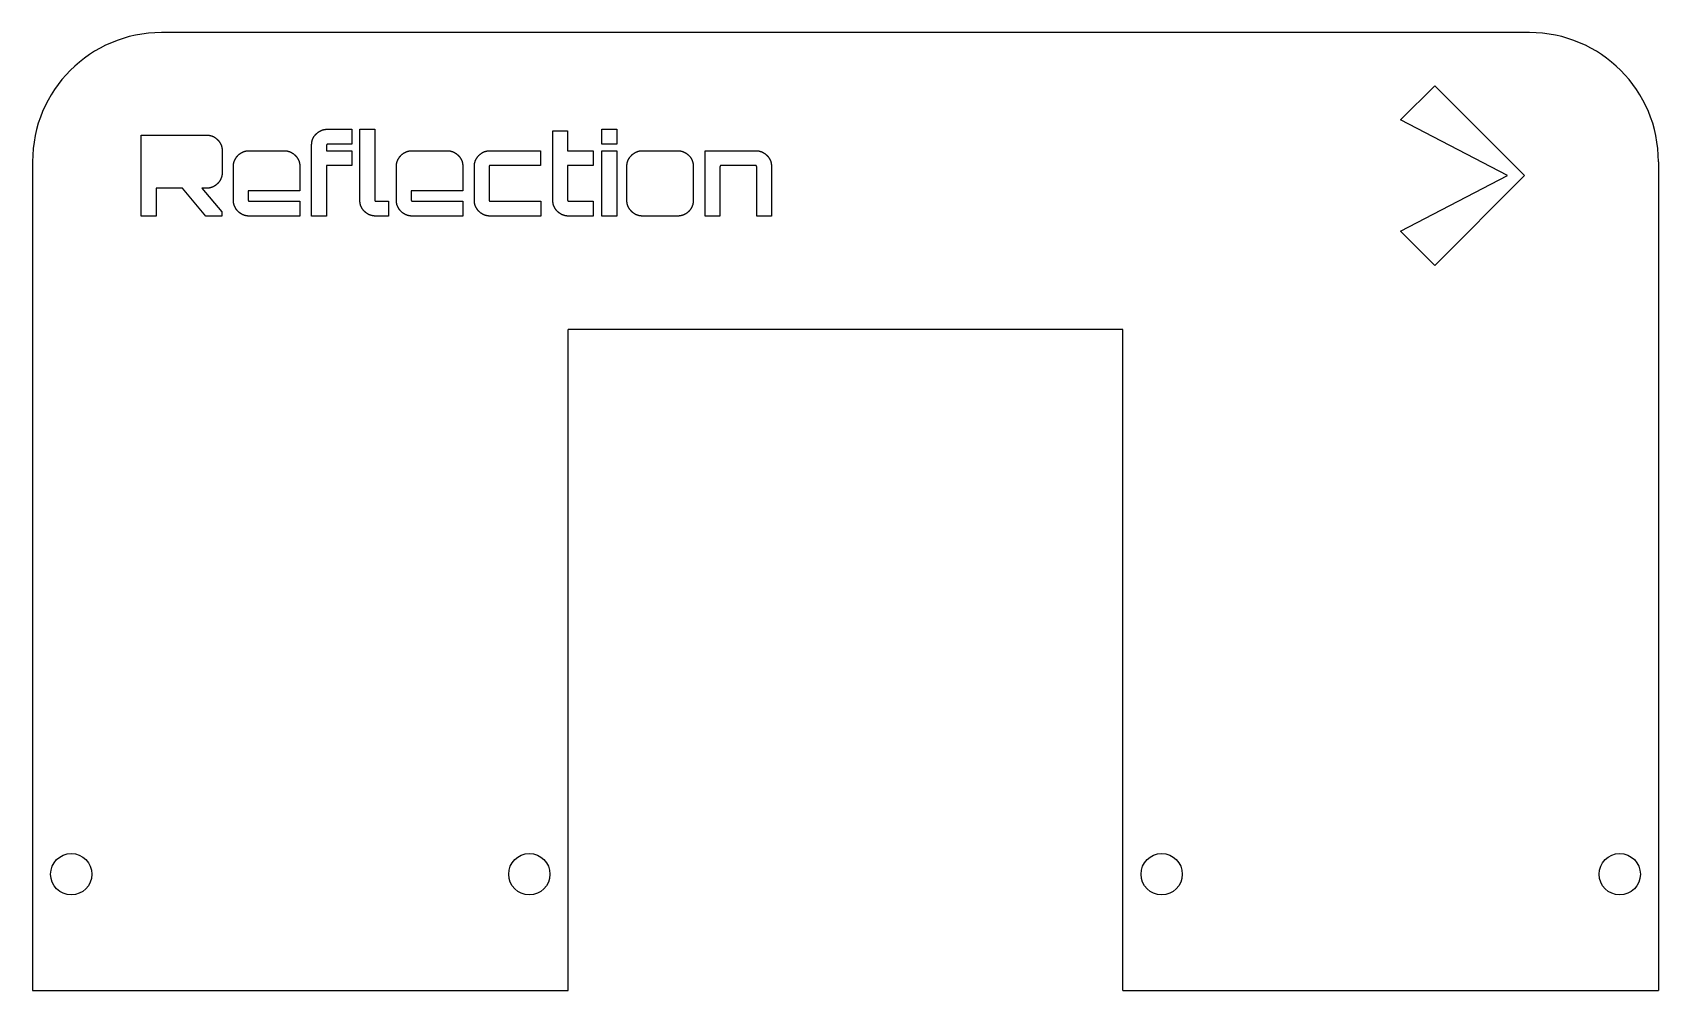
# Model space of a CAD drawing. Extents: x -63 to 63, y -33 to 41.
import ezdxf

# ---------------------------------------------------------------- set-up
doc = ezdxf.new("R2010")
doc.units = 0
doc.header["$MEASUREMENT"] = 0
doc.layers.add('VISIBLE', color=7, linetype='CONTINUOUS')

msp = doc.modelspace()

# ---------------------------------------------------------------- linework, layer by layer
at = {"layer": 'VISIBLE'}
for p, q in [((53, 41.5), (-53, 41.5)), ((43, 34.73), (45.66, 37.38)), ((45.66, 37.38), (52.61, 30.43)), ((51.31, 30.43), (43, 34.73)), ((-54.58, 27.29), (-54.58, 33.56)), ((-54.58, 33.56), (-49.52, 33.56)), ((-41.37, 27.29), (-41.37, 32.8)), ((-40.17, 34.01), (-38.26, 34.01)), ((-38.26, 32.86), (-40.13, 32.86)), ((-38.26, 34.01), (-38.26, 32.86)), ((-37.63, 28.49), (-37.63, 34.02)), ((-37.63, 34.02), (-36.48, 34.02)), ((-36.48, 34.02), (-36.48, 28.54)), ((-22.68, 28.49), (-22.68, 33.9)), ((-22.68, 33.9), (-21.54, 33.9)), ((-21.54, 33.9), (-21.54, 32.35)), ((-18.87, 32.86), (-18.87, 34.01)), ((-18.87, 34.01), (-17.72, 34.01)), ((-17.72, 32.86), (-18.87, 32.86)), ((-17.72, 34.01), (-17.72, 32.86)), ((-48.3, 32.35), (-48.3, 30.66)), ((-46.22, 32.35), (-43.49, 32.35)), ((-40.23, 32.75), (-40.23, 32.35)), ((-40.23, 32.35), (-38.26, 32.35)), ((-38.26, 32.35), (-38.26, 31.21)), ((-33.59, 32.35), (-30.86, 32.35)), ((-27.56, 32.35), (-23.63, 32.35)), ((-23.63, 32.35), (-23.63, 31.21)), ((-21.54, 32.35), (-19.56, 32.35)), ((-19.56, 32.35), (-19.56, 31.21)), ((-18.87, 27.29), (-18.87, 32.35)), ((-18.87, 32.35), (-17.72, 32.35)), ((-17.72, 32.35), (-17.72, 27.29)), ((-15.73, 32.35), (-13, 32.35)), ((-10.88, 27.29), (-10.88, 32.35)), ((-10.88, 32.35), (-6.94, 32.35)), ((-63, 31.5), (-63, -32.68)), ((-47.43, 28.49), (-47.43, 31.15)), ((-42.29, 31.15), (-42.29, 29.24)), ((-38.26, 31.21), (-40.23, 31.21)), ((-40.23, 31.21), (-40.23, 27.29)), ((-34.8, 28.49), (-34.8, 31.15)), ((-29.66, 31.15), (-29.66, 29.24)), ((-28.76, 28.49), (-28.76, 31.15)), ((-27.62, 31.1), (-27.62, 28.54)), ((-23.63, 31.21), (-27.51, 31.21)), ((-19.56, 31.21), (-21.54, 31.21)), ((-21.54, 31.21), (-21.54, 28.54)), ((-16.94, 28.49), (-16.94, 31.15)), ((-11.8, 31.15), (-11.8, 28.49)), ((-9.73, 31.1), (-9.73, 27.29)), ((-6.98, 31.21), (-9.63, 31.21)), ((-6.88, 27.29), (-6.88, 31.1)), ((-5.74, 31.15), (-5.74, 27.29)), ((43, 26.13), (51.31, 30.43)), ((52.61, 30.43), (45.66, 23.47)), ((63, 31.5), (63, -32.68)), ((-51.38, 29.44), (-53.43, 29.44)), ((-53.43, 29.44), (-53.43, 27.29)), ((-49.58, 27.29), (-51.38, 29.44)), ((-49.52, 29.44), (-49.87, 29.44)), ((-49.87, 29.44), (-48.32, 27.61)), ((-42.29, 29.24), (-46.29, 29.24)), ((-46.29, 29.24), (-46.29, 28.54)), ((-29.66, 29.24), (-33.65, 29.24)), ((-33.65, 29.24), (-33.65, 28.54)), ((-46.18, 28.43), (-42.29, 28.43)), ((-42.29, 28.43), (-42.29, 27.29)), ((-36.38, 28.43), (-35.41, 28.43)), ((-35.41, 28.43), (-35.41, 27.29)), ((-33.55, 28.43), (-29.66, 28.43)), ((-29.66, 28.43), (-29.66, 27.29)), ((-27.51, 28.43), (-23.62, 28.43)), ((-23.62, 28.43), (-23.62, 27.29)), ((-21.43, 28.43), (-19.56, 28.43)), ((-19.56, 28.43), (-19.56, 27.29)), ((-53.43, 27.29), (-54.58, 27.29)), ((-48.32, 27.29), (-49.58, 27.29)), ((-48.32, 27.61), (-48.32, 27.29)), ((-42.29, 27.29), (-46.22, 27.29)), ((-40.23, 27.29), (-41.37, 27.29)), ((-35.41, 27.29), (-36.43, 27.29)), ((-29.66, 27.29), (-33.59, 27.29)), ((-23.62, 27.29), (-27.56, 27.29)), ((-19.56, 27.29), (-21.48, 27.29)), ((-17.72, 27.29), (-18.87, 27.29)), ((-13, 27.29), (-15.73, 27.29)), ((-9.73, 27.29), (-10.88, 27.29)), ((-5.74, 27.29), (-6.88, 27.29)), ((45.66, 23.47), (43, 26.13)), ((-21.5, -32.68), (-21.5, 18.5)), ((21.5, 18.5), (-21.5, 18.5)), ((21.5, -32.68), (21.5, 18.5)), ((-63, -32.68), (-21.5, -32.68)), ((21.5, -32.68), (63, -32.68))]:
    msp.add_line(p, q, dxfattribs=at)
for centre in [(-60, -23.68), (-24.5, -23.68), (24.5, -23.68), (60, -23.68)]:
    msp.add_circle(centre, 1.6, dxfattribs=at)
for centre, start, end in [((-53, 31.5), 90, 180), ((53, 31.5), 0, 90)]:
    msp.add_arc(centre, 10, start, end, dxfattribs=at)
for points in [[(-49.52, 33.56), (-49.19, 33.56), (-48.91, 33.4)], [(-48.91, 33.4), (-48.63, 33.23), (-48.47, 32.96)], [(-48.47, 32.96), (-48.3, 32.68), (-48.3, 32.35)], [(-41.37, 32.8), (-41.37, 33.13), (-41.21, 33.41)], [(-41.21, 33.41), (-41.04, 33.68), (-40.77, 33.84)], [(-40.77, 33.84), (-40.5, 34.01), (-40.17, 34.01)], [(-40.2, 32.82), (-40.23, 32.79), (-40.23, 32.75)], [(-40.13, 32.86), (-40.17, 32.86), (-40.2, 32.82)], [(-47.43, 31.15), (-47.43, 31.48), (-47.26, 31.75)], [(-47.26, 31.75), (-47.1, 32.02), (-46.83, 32.18)], [(-46.83, 32.18), (-46.56, 32.35), (-46.22, 32.35)], [(-43.49, 32.35), (-43.16, 32.35), (-42.89, 32.18)], [(-42.89, 32.18), (-42.61, 32.02), (-42.45, 31.75)], [(-42.45, 31.75), (-42.29, 31.48), (-42.29, 31.15)], [(-34.8, 31.15), (-34.8, 31.48), (-34.63, 31.75)], [(-34.63, 31.75), (-34.47, 32.02), (-34.2, 32.18)], [(-34.2, 32.18), (-33.93, 32.35), (-33.59, 32.35)], [(-30.86, 32.35), (-30.53, 32.35), (-30.26, 32.18)], [(-30.26, 32.18), (-29.98, 32.02), (-29.82, 31.75)], [(-29.82, 31.75), (-29.66, 31.48), (-29.66, 31.15)], [(-28.76, 31.15), (-28.76, 31.48), (-28.59, 31.75)], [(-28.59, 31.75), (-28.43, 32.02), (-28.16, 32.18)], [(-28.16, 32.18), (-27.89, 32.35), (-27.56, 32.35)], [(-16.94, 31.15), (-16.94, 31.48), (-16.77, 31.75)], [(-16.77, 31.75), (-16.61, 32.02), (-16.34, 32.18)], [(-16.34, 32.18), (-16.07, 32.35), (-15.73, 32.35)], [(-13, 32.35), (-12.67, 32.35), (-12.4, 32.18)], [(-12.4, 32.18), (-12.12, 32.02), (-11.96, 31.75)], [(-11.96, 31.75), (-11.8, 31.48), (-11.8, 31.15)], [(-6.94, 32.35), (-6.61, 32.35), (-6.34, 32.18)], [(-6.34, 32.18), (-6.06, 32.02), (-5.9, 31.75)], [(-5.9, 31.75), (-5.74, 31.48), (-5.74, 31.15)], [(-48.3, 30.66), (-48.3, 30.33), (-48.47, 30.05)], [(-27.59, 31.18), (-27.62, 31.15), (-27.62, 31.1)], [(-27.51, 31.21), (-27.56, 31.21), (-27.59, 31.18)], [(-9.7, 31.18), (-9.73, 31.15), (-9.73, 31.1)], [(-9.63, 31.21), (-9.67, 31.21), (-9.7, 31.18)], [(-6.91, 31.18), (-6.94, 31.21), (-6.98, 31.21)], [(-6.88, 31.1), (-6.88, 31.15), (-6.91, 31.18)], [(-48.91, 29.61), (-49.19, 29.44), (-49.52, 29.44)], [(-48.47, 30.05), (-48.63, 29.77), (-48.91, 29.61)], [(-47.26, 27.89), (-47.43, 28.16), (-47.43, 28.49)], [(-46.83, 27.46), (-47.1, 27.62), (-47.26, 27.89)], [(-46.29, 28.54), (-46.29, 28.49), (-46.26, 28.46)], [(-46.26, 28.46), (-46.22, 28.43), (-46.18, 28.43)], [(-37.47, 27.89), (-37.63, 28.16), (-37.63, 28.49)], [(-37.03, 27.46), (-37.3, 27.62), (-37.47, 27.89)], [(-36.48, 28.54), (-36.48, 28.49), (-36.45, 28.46)], [(-36.45, 28.46), (-36.42, 28.43), (-36.38, 28.43)], [(-34.63, 27.89), (-34.8, 28.16), (-34.8, 28.49)], [(-34.2, 27.46), (-34.47, 27.62), (-34.63, 27.89)], [(-33.65, 28.54), (-33.65, 28.49), (-33.62, 28.46)], [(-33.62, 28.46), (-33.59, 28.43), (-33.55, 28.43)], [(-28.59, 27.89), (-28.76, 28.16), (-28.76, 28.49)], [(-28.16, 27.46), (-28.43, 27.62), (-28.59, 27.89)], [(-27.62, 28.54), (-27.62, 28.49), (-27.59, 28.46)], [(-27.59, 28.46), (-27.56, 28.43), (-27.51, 28.43)], [(-22.51, 27.89), (-22.68, 28.16), (-22.68, 28.49)], [(-22.08, 27.46), (-22.35, 27.62), (-22.51, 27.89)], [(-21.54, 28.54), (-21.54, 28.49), (-21.51, 28.46)], [(-21.51, 28.46), (-21.48, 28.43), (-21.43, 28.43)], [(-16.77, 27.89), (-16.94, 28.16), (-16.94, 28.49)], [(-16.34, 27.46), (-16.61, 27.62), (-16.77, 27.89)], [(-11.96, 27.89), (-12.12, 27.62), (-12.39, 27.46)], [(-11.8, 28.49), (-11.8, 28.16), (-11.96, 27.89)], [(-46.22, 27.29), (-46.56, 27.29), (-46.83, 27.46)], [(-36.43, 27.29), (-36.76, 27.29), (-37.03, 27.46)], [(-33.59, 27.29), (-33.93, 27.29), (-34.2, 27.46)], [(-27.56, 27.29), (-27.89, 27.29), (-28.16, 27.46)], [(-21.48, 27.29), (-21.81, 27.29), (-22.08, 27.46)], [(-15.73, 27.29), (-16.07, 27.29), (-16.34, 27.46)], [(-12.39, 27.46), (-12.66, 27.29), (-13, 27.29)]]:
    msp.add_open_spline(points, degree=2, dxfattribs=at)

doc.saveas('drawing.dxf')
